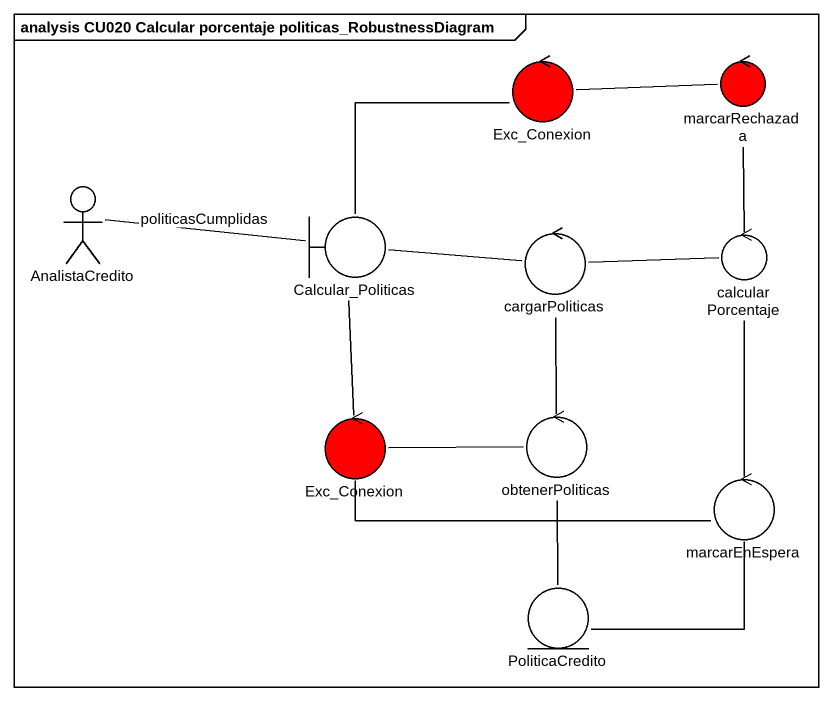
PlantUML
@startuml
mainframe analysis CU020 Calcular porcentaje politicas_RobustnessDiagram
control Exc_Conexion #FF0000
control marcarRechazada #FF0000
actor AnalistaCredito
boundary Calcular_Politicas
control cargarPoliticas
control calcularPorcentaje
control "Exc_Conexion" as Exc_Conexion_2 #FF0000
control obtenerPoliticas
control marcarEnEspera
entity PoliticaCredito
Exc_Conexion -right- marcarRechazada
Exc_Conexion -- Calcular_Politicas
marcarRechazada -- calcularPorcentaje
AnalistaCredito -right- Calcular_Politicas : politicasCumplidas
Calcular_Politicas -right- cargarPoliticas
cargarPoliticas -- obtenerPoliticas
calcularPorcentaje -left- cargarPoliticas
Exc_Conexion_2 -up- Calcular_Politicas
Exc_Conexion_2 -right- obtenerPoliticas
marcarEnEspera -up- calcularPorcentaje
marcarEnEspera -left- Exc_Conexion_2
marcarEnEspera -left- PoliticaCredito
PoliticaCredito -up- obtenerPoliticas
@enduml
